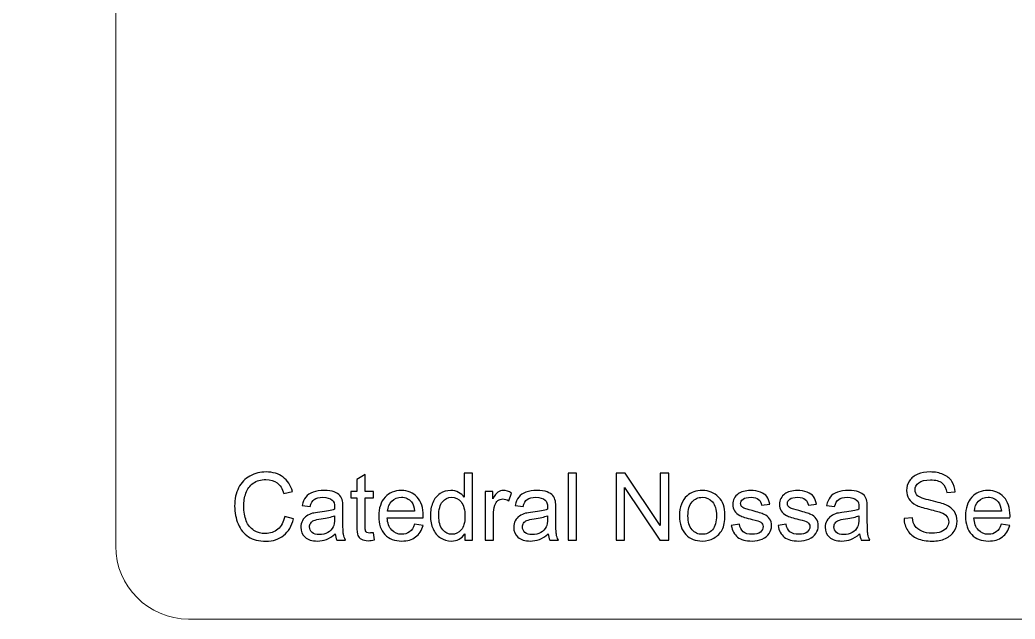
# Model space of a CAD drawing. Header units: millimetres. Extents: x -134 to 133, y -162 to 166.
# Drawn here: x -133.6 to 2.8, y -162 to -79.9 of the extents above; entities that cross this region are included whole.
import ezdxf

# ---------------------------------------------------------------- set-up
doc = ezdxf.new("R2010")
doc.units = ezdxf.units.MM
doc.header["$MEASUREMENT"] = 0
doc.layers.add('Camada 1', color=7, linetype='Continuous')

msp = doc.modelspace()

# ---------------------------------------------------------------- linework, layer by layer
at = {"layer": 'Camada 1', "color": 250, "lineweight": 9}
msp.add_open_spline([(116.988, 54.5105), (119.2175, 52.6726), (120.645, 49.8922), (120.645, 46.7945), (120.645, 46.7945), (120.645, 46.7945), (120.645, -152.0132), (120.645, -152.0132), (120.645, -152.0132), (120.645, -157.5132), (116.145, -162.0131), (110.645, -162.0131), (110.645, -162.0131), (110.645, -162.0131), (-110.4974, -162.0131), (-110.4974, -162.0131), (-110.4974, -162.0131), (-115.9974, -162.0131), (-120.4974, -157.5132), (-120.4974, -152.0132), (-120.4974, -152.0132), (-120.4974, -152.0132), (-120.4974, 46.7945), (-120.4974, 46.7945), (-120.4974, 46.7945), (-120.4974, 49.9418), (-119.0236, 52.7611), (-116.7324, 54.5976), (-116.7324, 54.5976), (-120.5942, 56.1412), (-123.912, 59.2826), (-125.8071, 64.4833), (-125.8071, 64.4833), (-133.6297, 85.9503), (-101.1914, 104.8485), (-80.6506, 93.2844), (-80.6506, 93.2844), (-73.9066, 89.4878), (-66.5243, 85.5481), (-62.4893, 94.2118), (-62.4893, 94.2118), (-60.6313, 91.2474), (-61.857, 89.659), (-58.4134, 85.569), (-58.4134, 85.569), (-47.4149, 72.5063), (-20.4788, 69.3511), (-12.5662, 80.955), (-12.5662, 80.955), (-5.6247, 91.1347), (-16.6613, 95.3443), (-19.0149, 94.2907), (-19.0149, 94.2907), (-19.0149, 94.2907), (-16.5687, 92.5904), (-16.5687, 92.5904), (-16.5687, 92.5904), (-7.7827, 87.2004), (-18.0842, 79.3493), (-23.0107, 78.693), (-23.0107, 78.693), (-39.6016, 76.4826), (-34.4709, 96.7939), (-34.7348, 97.4833), (-34.7348, 97.4833), (-35.9126, 98.736), (-36.5028, 98.9022), (-37.611, 99.8477), (-37.611, 99.8477), (-40.9194, 102.6701), (-42.7736, 104.5097), (-45.4176, 108.2238), (-45.4176, 108.2238), (-52.7442, 118.5157), (-45.8761, 128.565), (-37.55, 135.5109), (-37.55, 135.5109), (-35.6292, 137.1133), (-33.8432, 138.4733), (-31.0039, 139.8084), (-31.0039, 139.8084), (-28.1214, 141.1637), (-25.8478, 141.3659), (-23.1138, 142.278), (-23.1138, 142.278), (-27.4937, 144.0965), (-31.6026, 144.4994), (-29.8686, 151.4853), (-29.8686, 151.4853), (-28.7708, 155.9083), (-25.983, 158.6884), (-22.5085, 160.2961), (-22.5085, 160.2961), (-9.4008, 166.361), (-3.4093, 154.5586), (0.0274, 152.6398), (0.0274, 152.6398), (3.2186, 154.7741), (4.6135, 157.8551), (9.1365, 160.4954), (9.1365, 160.4954), (13.5748, 163.0861), (27.2982, 162.7136), (29.8975, 151.3807), (29.8975, 151.3807), (31.644, 143.7657), (25.7935, 143.7534), (23.4992, 142.0849), (23.4992, 142.0849), (35.909, 139.2442), (41.95, 132.7305), (47.1285, 123.4655), (47.1285, 123.4655), (53.3794, 112.2818), (39.7449, 101.1093), (34.757, 97.9546), (34.757, 97.9546), (34.9957, 92.9202), (36.3492, 86.951), (33.5971, 83.0275), (33.5971, 83.0275), (31.5891, 80.165), (28.1023, 77.8843), (22.8299, 78.6838), (22.8299, 78.6838), (18.6873, 79.312), (15.3408, 82.1904), (13.9028, 85.4142), (13.9028, 85.4142), (11.1748, 91.53), (16.5688, 91.5386), (19.0236, 94.2907), (19.0236, 94.2907), (15.916, 95.6365), (5.6025, 89.9129), (12.5044, 80.8362), (12.5044, 80.8362), (15.8348, 76.4564), (22.7999, 73.4626), (31.3317, 73.8002), (31.3317, 73.8002), (44.5801, 74.3243), (59.9266, 80.6888), (62.132, 94.4277), (62.132, 94.4277), (68.8155, 86.1682), (70.545, 88.2647), (80.6676, 93.3031), (80.6676, 93.3031), (103.9884, 104.9105), (133.3216, 84.8789), (125.7978, 64.4725), (125.7978, 64.4725), (124.044, 59.7159), (121.4389, 56.1281), (116.988, 54.5105)], degree=3, knots=[0, 0, 0, 0, 0.025, 0.025, 0.025, 0.025, 0.05, 0.05, 0.05, 0.05, 0.075, 0.075, 0.075, 0.075, 0.1, 0.1, 0.1, 0.1, 0.125, 0.125, 0.125, 0.125, 0.15, 0.15, 0.15, 0.15, 0.175, 0.175, 0.175, 0.175, 0.2, 0.2, 0.2, 0.2, 0.225, 0.225, 0.225, 0.225, 0.25, 0.25, 0.25, 0.25, 0.275, 0.275, 0.275, 0.275, 0.3, 0.3, 0.3, 0.3, 0.325, 0.325, 0.325, 0.325, 0.35, 0.35, 0.35, 0.35, 0.375, 0.375, 0.375, 0.375, 0.4, 0.4, 0.4, 0.4, 0.425, 0.425, 0.425, 0.425, 0.45, 0.45, 0.45, 0.45, 0.475, 0.475, 0.475, 0.475, 0.5, 0.5, 0.5, 0.5, 0.525, 0.525, 0.525, 0.525, 0.55, 0.55, 0.55, 0.55, 0.575, 0.575, 0.575, 0.575, 0.6, 0.6, 0.6, 0.6, 0.625, 0.625, 0.625, 0.625, 0.65, 0.65, 0.65, 0.65, 0.675, 0.675, 0.675, 0.675, 0.7, 0.7, 0.7, 0.7, 0.725, 0.725, 0.725, 0.725, 0.75, 0.75, 0.75, 0.75, 0.775, 0.775, 0.775, 0.775, 0.8, 0.8, 0.8, 0.8, 0.825, 0.825, 0.825, 0.825, 0.85, 0.85, 0.85, 0.85, 0.875, 0.875, 0.875, 0.875, 0.9, 0.9, 0.9, 0.9, 0.925, 0.925, 0.925, 0.925, 0.95, 0.95, 0.95, 0.95, 1, 1, 1, 1], dxfattribs=at)
at = {"layer": 'Camada 1', "color": 250}
for points, knots in [([(-97.3184, -147.965), (-97.3184, -147.965), (-96.1018, -148.2724), (-96.1018, -148.2724), (-96.1018, -148.2724), (-96.3558, -149.2691), (-96.8125, -150.0268), (-97.472, -150.5497), (-97.472, -150.5497), (-98.1315, -151.0726), (-98.9383, -151.3351), (-99.8923, -151.3351), (-99.8923, -151.3351), (-100.8783, -151.3351), (-101.6808, -151.1344), (-102.2998, -150.7311), (-102.2998, -150.7311), (-102.9187, -150.3298), (-103.3883, -149.7472), (-103.7105, -148.9852), (-103.7105, -148.9852), (-104.0328, -148.2211), (-104.195, -147.4037), (-104.195, -146.5287), (-104.195, -146.5287), (-104.195, -145.5746), (-104.0136, -144.7423), (-103.6486, -144.0316), (-103.6486, -144.0316), (-103.2837, -143.3208), (-102.765, -142.7809), (-102.0927, -142.4116), (-102.0927, -142.4116), (-101.4204, -142.0424), (-100.6799, -141.8589), (-99.8731, -141.8589), (-99.8731, -141.8589), (-98.9553, -141.8589), (-98.1849, -142.0915), (-97.5617, -142.5589), (-97.5617, -142.5589), (-96.9363, -143.0263), (-96.5009, -143.6815), (-96.2555, -144.5267), (-96.2555, -144.5267), (-96.2555, -144.5267), (-97.4464, -144.8084), (-97.4464, -144.8084), (-97.4464, -144.8084), (-97.6577, -144.1425), (-97.9672, -143.6559), (-98.3706, -143.3528), (-98.3706, -143.3528), (-98.7739, -143.0476), (-99.2819, -142.8961), (-99.8944, -142.8961), (-99.8944, -142.8961), (-100.5966, -142.8961), (-101.1857, -143.0647), (-101.6574, -143.4019), (-101.6574, -143.4019), (-102.129, -143.7392), (-102.462, -144.1938), (-102.6519, -144.7615), (-102.6519, -144.7615), (-102.844, -145.3313), (-102.9401, -145.9183), (-102.9401, -146.5223), (-102.9401, -146.5223), (-102.9401, -147.3013), (-102.8269, -147.9821), (-102.6007, -148.5626), (-102.6007, -148.5626), (-102.3745, -149.1453), (-102.0223, -149.5786), (-101.5442, -149.8667), (-101.5442, -149.8667), (-101.0662, -150.1548), (-100.5497, -150.2978), (-99.9926, -150.2978), (-99.9926, -150.2978), (-99.3139, -150.2978), (-98.7419, -150.1015), (-98.2724, -149.7109), (-98.2724, -149.7109), (-97.8028, -149.3182), (-97.4848, -148.7376), (-97.3184, -147.965)], [0, 0, 0, 0, 0.04347826, 0.04347826, 0.04347826, 0.04347826, 0.08695652, 0.08695652, 0.08695652, 0.08695652, 0.13043478, 0.13043478, 0.13043478, 0.13043478, 0.17391304, 0.17391304, 0.17391304, 0.17391304, 0.2173913, 0.2173913, 0.2173913, 0.2173913, 0.26086957, 0.26086957, 0.26086957, 0.26086957, 0.30434783, 0.30434783, 0.30434783, 0.30434783, 0.34782609, 0.34782609, 0.34782609, 0.34782609, 0.39130435, 0.39130435, 0.39130435, 0.39130435, 0.43478261, 0.43478261, 0.43478261, 0.43478261, 0.47826087, 0.47826087, 0.47826087, 0.47826087, 0.52173913, 0.52173913, 0.52173913, 0.52173913, 0.56521739, 0.56521739, 0.56521739, 0.56521739, 0.60869565, 0.60869565, 0.60869565, 0.60869565, 0.65217391, 0.65217391, 0.65217391, 0.65217391, 0.69565217, 0.69565217, 0.69565217, 0.69565217, 0.73913043, 0.73913043, 0.73913043, 0.73913043, 0.7826087, 0.7826087, 0.7826087, 0.7826087, 0.82608696, 0.82608696, 0.82608696, 0.82608696, 0.86956522, 0.86956522, 0.86956522, 0.86956522, 0.91304348, 0.91304348, 0.91304348, 0.91304348, 1, 1, 1, 1]), ([(-12.4292, -148.2361), (-12.4292, -148.2361), (-11.2895, -148.1336), (-11.2895, -148.1336), (-11.2895, -148.1336), (-11.2362, -148.5946), (-11.1103, -148.9724), (-10.9118, -149.2691), (-10.9118, -149.2691), (-10.7133, -149.5636), (-10.4059, -149.8027), (-9.9898, -149.9862), (-9.9898, -149.9862), (-9.5736, -150.1676), (-9.104, -150.2594), (-8.5833, -150.2594), (-8.5833, -150.2594), (-8.1201, -150.2594), (-7.7125, -150.1911), (-7.3582, -150.0524), (-7.3582, -150.0524), (-7.0039, -149.9136), (-6.7414, -149.7237), (-6.5685, -149.4825), (-6.5685, -149.4825), (-6.3956, -149.2413), (-6.3081, -148.9788), (-6.3081, -148.6971), (-6.3081, -148.6971), (-6.3081, -148.4111), (-6.3914, -148.1614), (-6.5578, -147.9458), (-6.5578, -147.9458), (-6.7243, -147.7324), (-6.9996, -147.5531), (-7.3838, -147.4059), (-7.3838, -147.4059), (-7.6292, -147.3119), (-8.1735, -147.1625), (-9.0165, -146.9598), (-9.0165, -146.9598), (-9.8596, -146.757), (-10.4486, -146.5671), (-10.7858, -146.3878), (-10.7858, -146.3878), (-11.2234, -146.1573), (-11.5478, -145.8713), (-11.7612, -145.532), (-11.7612, -145.532), (-11.9768, -145.1926), (-12.0835, -144.8106), (-12.0835, -144.3901), (-12.0835, -144.3901), (-12.0835, -143.9248), (-11.9512, -143.4916), (-11.6886, -143.0903), (-11.6886, -143.0903), (-11.4261, -142.687), (-11.0441, -142.3817), (-10.5383, -142.1726), (-10.5383, -142.1726), (-10.0346, -141.9634), (-9.4733, -141.8589), (-8.8564, -141.8589), (-8.8564, -141.8589), (-8.1777, -141.8589), (-7.578, -141.9677), (-7.0594, -142.1875), (-7.0594, -142.1875), (-6.5407, -142.4052), (-6.1416, -142.7275), (-5.862, -143.1544), (-5.862, -143.1544), (-5.5825, -143.5791), (-5.4331, -144.0614), (-5.4117, -144.5993), (-5.4117, -144.5993), (-5.4117, -144.5993), (-6.577, -144.6889), (-6.577, -144.6889), (-6.577, -144.6889), (-6.6389, -144.1105), (-6.8502, -143.673), (-7.2109, -143.3785), (-7.2109, -143.3785), (-7.5716, -143.0818), (-8.1052, -142.9345), (-8.8095, -142.9345), (-8.8095, -142.9345), (-9.5437, -142.9345), (-10.0794, -143.069), (-10.4145, -143.3379), (-10.4145, -143.3379), (-10.7496, -143.6068), (-10.9182, -143.9312), (-10.9182, -144.3111), (-10.9182, -144.3111), (-10.9182, -144.6398), (-10.7986, -144.9109), (-10.5617, -145.1243), (-10.5617, -145.1243), (-10.327, -145.3356), (-9.7187, -145.5554), (-8.7327, -145.7774), (-8.7327, -145.7774), (-7.7466, -146.0015), (-7.0701, -146.1957), (-6.703, -146.3622), (-6.703, -146.3622), (-6.1715, -146.6076), (-5.7767, -146.9171), (-5.5227, -147.2949), (-5.5227, -147.2949), (-5.2687, -147.6705), (-5.1428, -148.1038), (-5.1428, -148.5946), (-5.1428, -148.5946), (-5.1428, -149.0834), (-5.2815, -149.5401), (-5.5611, -149.9713), (-5.5611, -149.9713), (-5.8407, -150.4024), (-6.2398, -150.7375), (-6.7627, -150.9765), (-6.7627, -150.9765), (-7.2856, -151.2155), (-7.8725, -151.3351), (-8.5278, -151.3351), (-8.5278, -151.3351), (-9.3559, -151.3351), (-10.0495, -151.2134), (-10.6087, -150.9722), (-10.6087, -150.9722), (-11.17, -150.7311), (-11.6075, -150.3682), (-11.9255, -149.8816), (-11.9255, -149.8816), (-12.2457, -149.3971), (-12.4122, -148.8486), (-12.4292, -148.2361)], [0, 0, 0, 0, 0.02777778, 0.02777778, 0.02777778, 0.02777778, 0.05555556, 0.05555556, 0.05555556, 0.05555556, 0.08333333, 0.08333333, 0.08333333, 0.08333333, 0.11111111, 0.11111111, 0.11111111, 0.11111111, 0.13888889, 0.13888889, 0.13888889, 0.13888889, 0.16666667, 0.16666667, 0.16666667, 0.16666667, 0.19444444, 0.19444444, 0.19444444, 0.19444444, 0.22222222, 0.22222222, 0.22222222, 0.22222222, 0.25, 0.25, 0.25, 0.25, 0.27777778, 0.27777778, 0.27777778, 0.27777778, 0.30555556, 0.30555556, 0.30555556, 0.30555556, 0.33333333, 0.33333333, 0.33333333, 0.33333333, 0.36111111, 0.36111111, 0.36111111, 0.36111111, 0.38888889, 0.38888889, 0.38888889, 0.38888889, 0.41666667, 0.41666667, 0.41666667, 0.41666667, 0.44444444, 0.44444444, 0.44444444, 0.44444444, 0.47222222, 0.47222222, 0.47222222, 0.47222222, 0.5, 0.5, 0.5, 0.5, 0.52777778, 0.52777778, 0.52777778, 0.52777778, 0.55555556, 0.55555556, 0.55555556, 0.55555556, 0.58333333, 0.58333333, 0.58333333, 0.58333333, 0.61111111, 0.61111111, 0.61111111, 0.61111111, 0.63888889, 0.63888889, 0.63888889, 0.63888889, 0.66666667, 0.66666667, 0.66666667, 0.66666667, 0.69444444, 0.69444444, 0.69444444, 0.69444444, 0.72222222, 0.72222222, 0.72222222, 0.72222222, 0.75, 0.75, 0.75, 0.75, 0.77777778, 0.77777778, 0.77777778, 0.77777778, 0.80555556, 0.80555556, 0.80555556, 0.80555556, 0.83333333, 0.83333333, 0.83333333, 0.83333333, 0.86111111, 0.86111111, 0.86111111, 0.86111111, 0.88888889, 0.88888889, 0.88888889, 0.88888889, 0.91666667, 0.91666667, 0.91666667, 0.91666667, 0.94444444, 0.94444444, 0.94444444, 0.94444444, 1, 1, 1, 1]), ([(-85.1743, -150.1762), (-85.1743, -150.1762), (-85.0207, -151.1707), (-85.0207, -151.1707), (-85.0207, -151.1707), (-85.3365, -151.2369), (-85.6204, -151.271), (-85.868, -151.271), (-85.868, -151.271), (-86.2756, -151.271), (-86.5915, -151.207), (-86.8177, -151.0768), (-86.8177, -151.0768), (-87.0418, -150.9466), (-87.1998, -150.778), (-87.2915, -150.5667), (-87.2915, -150.5667), (-87.3833, -150.3554), (-87.4281, -149.9115), (-87.4281, -149.2349), (-87.4281, -149.2349), (-87.4281, -149.2349), (-87.4281, -145.406), (-87.4281, -145.406), (-87.4281, -145.406), (-87.4281, -145.406), (-88.2605, -145.406), (-88.2605, -145.406), (-88.2605, -145.406), (-88.2605, -145.406), (-88.2605, -144.5352), (-88.2605, -144.5352), (-88.2605, -144.5352), (-88.2605, -144.5352), (-87.4281, -144.5352), (-87.4281, -144.5352), (-87.4281, -144.5352), (-87.4281, -144.5352), (-87.4281, -142.8918), (-87.4281, -142.8918), (-87.4281, -142.8918), (-87.4281, -142.8918), (-86.3012, -142.2153), (-86.3012, -142.2153), (-86.3012, -142.2153), (-86.3012, -142.2153), (-86.3012, -144.5352), (-86.3012, -144.5352), (-86.3012, -144.5352), (-86.3012, -144.5352), (-85.1743, -144.5352), (-85.1743, -144.5352), (-85.1743, -144.5352), (-85.1743, -144.5352), (-85.1743, -145.406), (-85.1743, -145.406), (-85.1743, -145.406), (-85.1743, -145.406), (-86.3012, -145.406), (-86.3012, -145.406), (-86.3012, -145.406), (-86.3012, -145.406), (-86.3012, -149.299), (-86.3012, -149.299), (-86.3012, -149.299), (-86.3012, -149.6212), (-86.282, -149.8283), (-86.2415, -149.92), (-86.2415, -149.92), (-86.2031, -150.0118), (-86.139, -150.0844), (-86.0494, -150.1399), (-86.0494, -150.1399), (-85.9598, -150.1932), (-85.8317, -150.221), (-85.6652, -150.221), (-85.6652, -150.221), (-85.5414, -150.221), (-85.3771, -150.206), (-85.1743, -150.1762)], [0, 0, 0, 0, 0.04761905, 0.04761905, 0.04761905, 0.04761905, 0.0952381, 0.0952381, 0.0952381, 0.0952381, 0.14285714, 0.14285714, 0.14285714, 0.14285714, 0.19047619, 0.19047619, 0.19047619, 0.19047619, 0.23809524, 0.23809524, 0.23809524, 0.23809524, 0.28571429, 0.28571429, 0.28571429, 0.28571429, 0.33333333, 0.33333333, 0.33333333, 0.33333333, 0.38095238, 0.38095238, 0.38095238, 0.38095238, 0.42857143, 0.42857143, 0.42857143, 0.42857143, 0.47619048, 0.47619048, 0.47619048, 0.47619048, 0.52380952, 0.52380952, 0.52380952, 0.52380952, 0.57142857, 0.57142857, 0.57142857, 0.57142857, 0.61904762, 0.61904762, 0.61904762, 0.61904762, 0.66666667, 0.66666667, 0.66666667, 0.66666667, 0.71428571, 0.71428571, 0.71428571, 0.71428571, 0.76190476, 0.76190476, 0.76190476, 0.76190476, 0.80952381, 0.80952381, 0.80952381, 0.80952381, 0.85714286, 0.85714286, 0.85714286, 0.85714286, 0.9047619, 0.9047619, 0.9047619, 0.9047619, 1, 1, 1, 1]), ([(-72.6503, -151.1814), (-72.6503, -151.1814), (-72.6503, -150.3384), (-72.6503, -150.3384), (-72.6503, -150.3384), (-73.0708, -150.9936), (-73.6897, -151.3223), (-74.5071, -151.3223), (-74.5071, -151.3223), (-75.0364, -151.3223), (-75.5231, -151.1771), (-75.9649, -150.8847), (-75.9649, -150.8847), (-76.4088, -150.5945), (-76.7524, -150.1868), (-76.9978, -149.6661), (-76.9978, -149.6661), (-77.2412, -149.1432), (-77.3628, -148.5434), (-77.3628, -147.8647), (-77.3628, -147.8647), (-77.3628, -147.2031), (-77.2518, -146.6034), (-77.032, -146.0634), (-77.032, -146.0634), (-76.81, -145.5255), (-76.4792, -145.1115), (-76.0374, -144.8255), (-76.0374, -144.8255), (-75.5978, -144.5374), (-75.1026, -144.3944), (-74.5584, -144.3944), (-74.5584, -144.3944), (-74.1571, -144.3944), (-73.8007, -144.4798), (-73.4891, -144.6484), (-73.4891, -144.6484), (-73.1775, -144.817), (-72.9235, -145.0389), (-72.7271, -145.31), (-72.7271, -145.31), (-72.7271, -145.31), (-72.7271, -142.0125), (-72.7271, -142.0125), (-72.7271, -142.0125), (-72.7271, -142.0125), (-71.6002, -142.0125), (-71.6002, -142.0125), (-71.6002, -142.0125), (-71.6002, -142.0125), (-71.6002, -151.1814), (-71.6002, -151.1814), (-71.6002, -151.1814), (-71.6002, -151.1814), (-72.6503, -151.1814), (-72.6503, -151.1814)], [0, 0, 0, 0, 0.06666667, 0.06666667, 0.06666667, 0.06666667, 0.13333333, 0.13333333, 0.13333333, 0.13333333, 0.2, 0.2, 0.2, 0.2, 0.26666667, 0.26666667, 0.26666667, 0.26666667, 0.33333333, 0.33333333, 0.33333333, 0.33333333, 0.4, 0.4, 0.4, 0.4, 0.46666667, 0.46666667, 0.46666667, 0.46666667, 0.53333333, 0.53333333, 0.53333333, 0.53333333, 0.6, 0.6, 0.6, 0.6, 0.66666667, 0.66666667, 0.66666667, 0.66666667, 0.73333333, 0.73333333, 0.73333333, 0.73333333, 0.8, 0.8, 0.8, 0.8, 0.86666667, 0.86666667, 0.86666667, 0.86666667, 1, 1, 1, 1]), ([(-58.4573, -151.1814), (-58.4573, -151.1814), (-58.4573, -142.0125), (-58.4573, -142.0125), (-58.4573, -142.0125), (-58.4573, -142.0125), (-57.3304, -142.0125), (-57.3304, -142.0125), (-57.3304, -142.0125), (-57.3304, -142.0125), (-57.3304, -151.1814), (-57.3304, -151.1814), (-57.3304, -151.1814), (-57.3304, -151.1814), (-58.4573, -151.1814), (-58.4573, -151.1814)], [0, 0, 0, 0, 0.2, 0.2, 0.2, 0.2, 0.4, 0.4, 0.4, 0.4, 0.6, 0.6, 0.6, 0.6, 1, 1, 1, 1]), ([(-51.9008, -151.1814), (-51.9008, -151.1814), (-51.9008, -142.0125), (-51.9008, -142.0125), (-51.9008, -142.0125), (-51.9008, -142.0125), (-50.6543, -142.0125), (-50.6543, -142.0125), (-50.6543, -142.0125), (-50.6543, -142.0125), (-45.8437, -149.2093), (-45.8437, -149.2093), (-45.8437, -149.2093), (-45.8437, -149.2093), (-45.8437, -142.0125), (-45.8437, -142.0125), (-45.8437, -142.0125), (-45.8437, -142.0125), (-44.6784, -142.0125), (-44.6784, -142.0125), (-44.6784, -142.0125), (-44.6784, -142.0125), (-44.6784, -151.1814), (-44.6784, -151.1814), (-44.6784, -151.1814), (-44.6784, -151.1814), (-45.9248, -151.1814), (-45.9248, -151.1814), (-45.9248, -151.1814), (-45.9248, -151.1814), (-50.7354, -143.9846), (-50.7354, -143.9846), (-50.7354, -143.9846), (-50.7354, -143.9846), (-50.7354, -151.1814), (-50.7354, -151.1814), (-50.7354, -151.1814), (-50.7354, -151.1814), (-51.9008, -151.1814), (-51.9008, -151.1814)], [0, 0, 0, 0, 0.09090909, 0.09090909, 0.09090909, 0.09090909, 0.18181818, 0.18181818, 0.18181818, 0.18181818, 0.27272727, 0.27272727, 0.27272727, 0.27272727, 0.36363636, 0.36363636, 0.36363636, 0.36363636, 0.45454545, 0.45454545, 0.45454545, 0.45454545, 0.54545455, 0.54545455, 0.54545455, 0.54545455, 0.63636364, 0.63636364, 0.63636364, 0.63636364, 0.72727273, 0.72727273, 0.72727273, 0.72727273, 0.81818182, 0.81818182, 0.81818182, 0.81818182, 1, 1, 1, 1]), ([(-90.4012, -150.349), (-90.8195, -150.7055), (-91.2229, -150.9552), (-91.6092, -151.1024), (-91.6092, -151.1024), (-91.9955, -151.2497), (-92.4096, -151.3223), (-92.8535, -151.3223), (-92.8535, -151.3223), (-93.5834, -151.3223), (-94.1447, -151.1451), (-94.5374, -150.7887), (-94.5374, -150.7887), (-94.9301, -150.4344), (-95.1265, -149.9798), (-95.1265, -149.427), (-95.1265, -149.427), (-95.1265, -149.1026), (-95.0518, -148.8059), (-94.9045, -148.537), (-94.9045, -148.537), (-94.7551, -148.2681), (-94.5609, -148.0547), (-94.3219, -147.8925), (-94.3219, -147.8925), (-94.0807, -147.7303), (-93.8118, -147.6065), (-93.5108, -147.5232), (-93.5108, -147.5232), (-93.2889, -147.4656), (-92.9538, -147.4101), (-92.5077, -147.3546), (-92.5077, -147.3546), (-91.5985, -147.2479), (-90.9262, -147.1177), (-90.4972, -146.9683), (-90.4972, -146.9683), (-90.493, -146.8147), (-90.4908, -146.7165), (-90.4908, -146.6759), (-90.4908, -146.6759), (-90.4908, -146.2192), (-90.5975, -145.8969), (-90.811, -145.7091), (-90.811, -145.7091), (-91.0991, -145.4551), (-91.5281, -145.3292), (-92.0958, -145.3292), (-92.0958, -145.3292), (-92.6272, -145.3292), (-93.02, -145.4231), (-93.2718, -145.6088), (-93.2718, -145.6088), (-93.5258, -145.7945), (-93.7115, -146.1231), (-93.8331, -146.597), (-93.8331, -146.597), (-93.8331, -146.597), (-94.9344, -146.4433), (-94.9344, -146.4433), (-94.9344, -146.4433), (-94.8341, -145.9716), (-94.6698, -145.5896), (-94.4393, -145.2993), (-94.4393, -145.2993), (-94.2088, -145.0091), (-93.8758, -144.7871), (-93.4404, -144.6292), (-93.4404, -144.6292), (-93.0072, -144.4733), (-92.5013, -144.3944), (-91.9293, -144.3944), (-91.9293, -144.3944), (-91.3616, -144.3944), (-90.8985, -144.4605), (-90.5421, -144.595), (-90.5421, -144.595), (-90.1878, -144.7295), (-89.9252, -144.8959), (-89.7588, -145.0987), (-89.7588, -145.0987), (-89.5923, -145.3014), (-89.4749, -145.5576), (-89.4066, -145.867), (-89.4066, -145.867), (-89.3703, -146.0591), (-89.3511, -146.4049), (-89.3511, -146.9022), (-89.3511, -146.9022), (-89.3511, -146.9022), (-89.3511, -148.3962), (-89.3511, -148.3962), (-89.3511, -148.3962), (-89.3511, -149.4398), (-89.3276, -150.0993), (-89.2807, -150.3789), (-89.2807, -150.3789), (-89.2359, -150.6585), (-89.142, -150.9253), (-89.0054, -151.1814), (-89.0054, -151.1814), (-89.0054, -151.1814), (-90.1835, -151.1814), (-90.1835, -151.1814), (-90.1835, -151.1814), (-90.2966, -150.9445), (-90.3692, -150.667), (-90.4012, -150.349)], [0, 0, 0, 0, 0.03571429, 0.03571429, 0.03571429, 0.03571429, 0.07142857, 0.07142857, 0.07142857, 0.07142857, 0.10714286, 0.10714286, 0.10714286, 0.10714286, 0.14285714, 0.14285714, 0.14285714, 0.14285714, 0.17857143, 0.17857143, 0.17857143, 0.17857143, 0.21428571, 0.21428571, 0.21428571, 0.21428571, 0.25, 0.25, 0.25, 0.25, 0.28571429, 0.28571429, 0.28571429, 0.28571429, 0.32142857, 0.32142857, 0.32142857, 0.32142857, 0.35714286, 0.35714286, 0.35714286, 0.35714286, 0.39285714, 0.39285714, 0.39285714, 0.39285714, 0.42857143, 0.42857143, 0.42857143, 0.42857143, 0.46428571, 0.46428571, 0.46428571, 0.46428571, 0.5, 0.5, 0.5, 0.5, 0.53571429, 0.53571429, 0.53571429, 0.53571429, 0.57142857, 0.57142857, 0.57142857, 0.57142857, 0.60714286, 0.60714286, 0.60714286, 0.60714286, 0.64285714, 0.64285714, 0.64285714, 0.64285714, 0.67857143, 0.67857143, 0.67857143, 0.67857143, 0.71428571, 0.71428571, 0.71428571, 0.71428571, 0.75, 0.75, 0.75, 0.75, 0.78571429, 0.78571429, 0.78571429, 0.78571429, 0.82142857, 0.82142857, 0.82142857, 0.82142857, 0.85714286, 0.85714286, 0.85714286, 0.85714286, 0.89285714, 0.89285714, 0.89285714, 0.89285714, 0.92857143, 0.92857143, 0.92857143, 0.92857143, 1, 1, 1, 1]), ([(-79.5291, -149.03), (-79.5291, -149.03), (-78.3638, -149.1837), (-78.3638, -149.1837), (-78.3638, -149.1837), (-78.5452, -149.8603), (-78.8846, -150.3874), (-79.3797, -150.7609), (-79.3797, -150.7609), (-79.8749, -151.1344), (-80.5066, -151.3223), (-81.2771, -151.3223), (-81.2771, -151.3223), (-82.246, -151.3223), (-83.0144, -151.0235), (-83.5821, -150.4259), (-83.5821, -150.4259), (-84.1498, -149.8304), (-84.4337, -148.9916), (-84.4337, -147.9138), (-84.4337, -147.9138), (-84.4337, -146.7997), (-84.1477, -145.9332), (-83.5736, -145.3185), (-83.5736, -145.3185), (-82.9995, -144.7017), (-82.2546, -144.3944), (-81.339, -144.3944), (-81.339, -144.3944), (-80.4533, -144.3944), (-79.7297, -144.6953), (-79.1684, -145.2993), (-79.1684, -145.2993), (-78.6071, -145.9033), (-78.3254, -146.7528), (-78.3254, -147.8476), (-78.3254, -147.8476), (-78.3254, -147.9138), (-78.3275, -148.0141), (-78.3318, -148.1464), (-78.3318, -148.1464), (-78.3318, -148.1464), (-83.2812, -148.1464), (-83.2812, -148.1464), (-83.2812, -148.1464), (-83.2385, -148.8742), (-83.0336, -149.4334), (-82.6622, -149.8197), (-82.6622, -149.8197), (-82.293, -150.206), (-81.8299, -150.4003), (-81.2771, -150.4003), (-81.2771, -150.4003), (-80.8652, -150.4003), (-80.513, -150.2914), (-80.2227, -150.0737), (-80.2227, -150.0737), (-79.9304, -149.856), (-79.6998, -149.5081), (-79.5291, -149.03)], [0, 0, 0, 0, 0.0625, 0.0625, 0.0625, 0.0625, 0.125, 0.125, 0.125, 0.125, 0.1875, 0.1875, 0.1875, 0.1875, 0.25, 0.25, 0.25, 0.25, 0.3125, 0.3125, 0.3125, 0.3125, 0.375, 0.375, 0.375, 0.375, 0.4375, 0.4375, 0.4375, 0.4375, 0.5, 0.5, 0.5, 0.5, 0.5625, 0.5625, 0.5625, 0.5625, 0.625, 0.625, 0.625, 0.625, 0.6875, 0.6875, 0.6875, 0.6875, 0.75, 0.75, 0.75, 0.75, 0.8125, 0.8125, 0.8125, 0.8125, 0.875, 0.875, 0.875, 0.875, 1, 1, 1, 1]), ([(-69.8309, -151.1814), (-69.8309, -151.1814), (-69.8309, -144.5352), (-69.8309, -144.5352), (-69.8309, -144.5352), (-69.8309, -144.5352), (-68.8193, -144.5352), (-68.8193, -144.5352), (-68.8193, -144.5352), (-68.8193, -144.5352), (-68.8193, -145.5533), (-68.8193, -145.5533), (-68.8193, -145.5533), (-68.561, -145.0816), (-68.322, -144.77), (-68.1022, -144.6206), (-68.1022, -144.6206), (-67.8823, -144.4691), (-67.6412, -144.3944), (-67.3786, -144.3944), (-67.3786, -144.3944), (-66.9987, -144.3944), (-66.6124, -144.5139), (-66.2197, -144.7508), (-66.2197, -144.7508), (-66.2197, -144.7508), (-66.621, -145.7902), (-66.621, -145.7902), (-66.621, -145.7902), (-66.8942, -145.6365), (-67.1673, -145.5597), (-67.4405, -145.5597), (-67.4405, -145.5597), (-67.686, -145.5597), (-67.9058, -145.6344), (-68.1, -145.7817), (-68.1, -145.7817), (-68.2942, -145.9289), (-68.433, -146.1338), (-68.5162, -146.3963), (-68.5162, -146.3963), (-68.6421, -146.7954), (-68.704, -147.233), (-68.704, -147.7089), (-68.704, -147.7089), (-68.704, -147.7089), (-68.704, -151.1814), (-68.704, -151.1814), (-68.704, -151.1814), (-68.704, -151.1814), (-69.8309, -151.1814), (-69.8309, -151.1814)], [0, 0, 0, 0, 0.07142857, 0.07142857, 0.07142857, 0.07142857, 0.14285714, 0.14285714, 0.14285714, 0.14285714, 0.21428571, 0.21428571, 0.21428571, 0.21428571, 0.28571429, 0.28571429, 0.28571429, 0.28571429, 0.35714286, 0.35714286, 0.35714286, 0.35714286, 0.42857143, 0.42857143, 0.42857143, 0.42857143, 0.5, 0.5, 0.5, 0.5, 0.57142857, 0.57142857, 0.57142857, 0.57142857, 0.64285714, 0.64285714, 0.64285714, 0.64285714, 0.71428571, 0.71428571, 0.71428571, 0.71428571, 0.78571429, 0.78571429, 0.78571429, 0.78571429, 0.85714286, 0.85714286, 0.85714286, 0.85714286, 1, 1, 1, 1]), ([(-61.2127, -150.349), (-61.631, -150.7055), (-62.0344, -150.9552), (-62.4207, -151.1024), (-62.4207, -151.1024), (-62.807, -151.2497), (-63.2211, -151.3223), (-63.665, -151.3223), (-63.665, -151.3223), (-64.3949, -151.3223), (-64.9562, -151.1451), (-65.3489, -150.7887), (-65.3489, -150.7887), (-65.7416, -150.4344), (-65.938, -149.9798), (-65.938, -149.427), (-65.938, -149.427), (-65.938, -149.1026), (-65.8633, -148.8059), (-65.716, -148.537), (-65.716, -148.537), (-65.5666, -148.2681), (-65.3724, -148.0547), (-65.1334, -147.8925), (-65.1334, -147.8925), (-64.8922, -147.7303), (-64.6233, -147.6065), (-64.3223, -147.5232), (-64.3223, -147.5232), (-64.1004, -147.4656), (-63.7653, -147.4101), (-63.3192, -147.3546), (-63.3192, -147.3546), (-62.41, -147.2479), (-61.7377, -147.1177), (-61.3087, -146.9683), (-61.3087, -146.9683), (-61.3045, -146.8147), (-61.3023, -146.7165), (-61.3023, -146.6759), (-61.3023, -146.6759), (-61.3023, -146.2192), (-61.409, -145.8969), (-61.6225, -145.7091), (-61.6225, -145.7091), (-61.9106, -145.4551), (-62.3396, -145.3292), (-62.9073, -145.3292), (-62.9073, -145.3292), (-63.4387, -145.3292), (-63.8315, -145.4231), (-64.0833, -145.6088), (-64.0833, -145.6088), (-64.3373, -145.7945), (-64.523, -146.1231), (-64.6446, -146.597), (-64.6446, -146.597), (-64.6446, -146.597), (-65.7459, -146.4433), (-65.7459, -146.4433), (-65.7459, -146.4433), (-65.6456, -145.9716), (-65.4813, -145.5896), (-65.2508, -145.2993), (-65.2508, -145.2993), (-65.0203, -145.0091), (-64.6873, -144.7871), (-64.2519, -144.6292), (-64.2519, -144.6292), (-63.8187, -144.4733), (-63.3128, -144.3944), (-62.7408, -144.3944), (-62.7408, -144.3944), (-62.1731, -144.3944), (-61.71, -144.4605), (-61.3536, -144.595), (-61.3536, -144.595), (-60.9993, -144.7295), (-60.7367, -144.8959), (-60.5703, -145.0987), (-60.5703, -145.0987), (-60.4038, -145.3014), (-60.2864, -145.5576), (-60.2181, -145.867), (-60.2181, -145.867), (-60.1818, -146.0591), (-60.1626, -146.4049), (-60.1626, -146.9022), (-60.1626, -146.9022), (-60.1626, -146.9022), (-60.1626, -148.3962), (-60.1626, -148.3962), (-60.1626, -148.3962), (-60.1626, -149.4398), (-60.1391, -150.0993), (-60.0922, -150.3789), (-60.0922, -150.3789), (-60.0474, -150.6585), (-59.9535, -150.9253), (-59.8169, -151.1814), (-59.8169, -151.1814), (-59.8169, -151.1814), (-60.995, -151.1814), (-60.995, -151.1814), (-60.995, -151.1814), (-61.1081, -150.9445), (-61.1807, -150.667), (-61.2127, -150.349)], [0, 0, 0, 0, 0.03571429, 0.03571429, 0.03571429, 0.03571429, 0.07142857, 0.07142857, 0.07142857, 0.07142857, 0.10714286, 0.10714286, 0.10714286, 0.10714286, 0.14285714, 0.14285714, 0.14285714, 0.14285714, 0.17857143, 0.17857143, 0.17857143, 0.17857143, 0.21428571, 0.21428571, 0.21428571, 0.21428571, 0.25, 0.25, 0.25, 0.25, 0.28571429, 0.28571429, 0.28571429, 0.28571429, 0.32142857, 0.32142857, 0.32142857, 0.32142857, 0.35714286, 0.35714286, 0.35714286, 0.35714286, 0.39285714, 0.39285714, 0.39285714, 0.39285714, 0.42857143, 0.42857143, 0.42857143, 0.42857143, 0.46428571, 0.46428571, 0.46428571, 0.46428571, 0.5, 0.5, 0.5, 0.5, 0.53571429, 0.53571429, 0.53571429, 0.53571429, 0.57142857, 0.57142857, 0.57142857, 0.57142857, 0.60714286, 0.60714286, 0.60714286, 0.60714286, 0.64285714, 0.64285714, 0.64285714, 0.64285714, 0.67857143, 0.67857143, 0.67857143, 0.67857143, 0.71428571, 0.71428571, 0.71428571, 0.71428571, 0.75, 0.75, 0.75, 0.75, 0.78571429, 0.78571429, 0.78571429, 0.78571429, 0.82142857, 0.82142857, 0.82142857, 0.82142857, 0.85714286, 0.85714286, 0.85714286, 0.85714286, 0.89285714, 0.89285714, 0.89285714, 0.89285714, 0.92857143, 0.92857143, 0.92857143, 0.92857143, 1, 1, 1, 1]), ([(-43.2036, -147.8583), (-43.2036, -146.6311), (-42.8621, -145.7219), (-42.177, -145.1307), (-42.177, -145.1307), (-41.6072, -144.6398), (-40.9093, -144.3944), (-40.0876, -144.3944), (-40.0876, -144.3944), (-39.1762, -144.3944), (-38.4292, -144.6932), (-37.8487, -145.2908), (-37.8487, -145.2908), (-37.2703, -145.8862), (-36.98, -146.7122), (-36.98, -147.7644), (-36.98, -147.7644), (-36.98, -148.6181), (-37.1081, -149.2883), (-37.3642, -149.777), (-37.3642, -149.777), (-37.6203, -150.2658), (-37.9938, -150.6457), (-38.4847, -150.9167), (-38.4847, -150.9167), (-38.9735, -151.1878), (-39.5092, -151.3223), (-40.0876, -151.3223), (-40.0876, -151.3223), (-41.0181, -151.3223), (-41.7694, -151.0256), (-42.3435, -150.4301), (-42.3435, -150.4301), (-42.9176, -149.8347), (-43.2036, -148.9767), (-43.2036, -147.8583)], [0, 0, 0, 0, 0.1, 0.1, 0.1, 0.1, 0.2, 0.2, 0.2, 0.2, 0.3, 0.3, 0.3, 0.3, 0.4, 0.4, 0.4, 0.4, 0.5, 0.5, 0.5, 0.5, 0.6, 0.6, 0.6, 0.6, 0.7, 0.7, 0.7, 0.7, 0.8, 0.8, 0.8, 0.8, 1, 1, 1, 1]), ([(-36.1071, -149.1965), (-36.1071, -149.1965), (-34.993, -149.0172), (-34.993, -149.0172), (-34.993, -149.0172), (-34.9311, -149.4633), (-34.7561, -149.8048), (-34.4701, -150.0438), (-34.4701, -150.0438), (-34.1841, -150.2807), (-33.7829, -150.4003), (-33.2707, -150.4003), (-33.2707, -150.4003), (-32.752, -150.4003), (-32.3679, -150.2957), (-32.116, -150.0844), (-32.116, -150.0844), (-31.8663, -149.8752), (-31.7404, -149.6276), (-31.7404, -149.3438), (-31.7404, -149.3438), (-31.7404, -149.0898), (-31.8535, -148.8892), (-32.0776, -148.744), (-32.0776, -148.744), (-32.2355, -148.6437), (-32.6197, -148.5178), (-33.2301, -148.362), (-33.2301, -148.362), (-34.0539, -148.155), (-34.6238, -147.9757), (-34.9439, -147.8242), (-34.9439, -147.8242), (-35.2619, -147.6705), (-35.5031, -147.4613), (-35.6675, -147.1924), (-35.6675, -147.1924), (-35.8318, -146.9256), (-35.915, -146.629), (-35.915, -146.3046), (-35.915, -146.3046), (-35.915, -146.0079), (-35.8467, -145.7347), (-35.7123, -145.4829), (-35.7123, -145.4829), (-35.5757, -145.231), (-35.3921, -145.0219), (-35.1595, -144.8554), (-35.1595, -144.8554), (-34.9845, -144.7273), (-34.7455, -144.6185), (-34.4445, -144.5288), (-34.4445, -144.5288), (-34.1414, -144.4392), (-33.8192, -144.3944), (-33.4734, -144.3944), (-33.4734, -144.3944), (-32.9527, -144.3944), (-32.4959, -144.4691), (-32.1032, -144.6206), (-32.1032, -144.6206), (-31.7084, -144.77), (-31.4181, -144.9749), (-31.2303, -145.231), (-31.2303, -145.231), (-31.0446, -145.4893), (-30.9144, -145.8329), (-30.844, -146.264), (-30.844, -146.264), (-30.844, -146.264), (-31.9453, -146.4177), (-31.9453, -146.4177), (-31.9453, -146.4177), (-31.9944, -146.0719), (-32.1395, -145.8009), (-32.3785, -145.6067), (-32.3785, -145.6067), (-32.6176, -145.4124), (-32.9548, -145.3164), (-33.3923, -145.3164), (-33.3923, -145.3164), (-33.9067, -145.3164), (-34.2759, -145.4018), (-34.4957, -145.5725), (-34.4957, -145.5725), (-34.7156, -145.7432), (-34.8266, -145.9439), (-34.8266, -146.1722), (-34.8266, -146.1722), (-34.8266, -146.3174), (-34.7817, -146.4497), (-34.69, -146.5671), (-34.69, -146.5671), (-34.5982, -146.6866), (-34.4552, -146.7869), (-34.2588, -146.8659), (-34.2588, -146.8659), (-34.1457, -146.9086), (-33.817, -147.0046), (-33.2664, -147.154), (-33.2664, -147.154), (-32.4724, -147.3653), (-31.9175, -147.5403), (-31.6017, -147.6748), (-31.6017, -147.6748), (-31.2858, -147.8092), (-31.0382, -148.0077), (-30.8589, -148.2638), (-30.8589, -148.2638), (-30.6775, -148.5221), (-30.5879, -148.8422), (-30.5879, -149.2264), (-30.5879, -149.2264), (-30.5879, -149.5999), (-30.6967, -149.9521), (-30.9165, -150.2829), (-30.9165, -150.2829), (-31.1364, -150.6137), (-31.4523, -150.8698), (-31.8642, -151.0512), (-31.8642, -151.0512), (-32.2782, -151.2326), (-32.7456, -151.3223), (-33.2664, -151.3223), (-33.2664, -151.3223), (-34.1286, -151.3223), (-34.7881, -151.143), (-35.2406, -150.7866), (-35.2406, -150.7866), (-35.6931, -150.428), (-35.9812, -149.8987), (-36.1071, -149.1965)], [0, 0, 0, 0, 0.02941176, 0.02941176, 0.02941176, 0.02941176, 0.05882353, 0.05882353, 0.05882353, 0.05882353, 0.08823529, 0.08823529, 0.08823529, 0.08823529, 0.11764706, 0.11764706, 0.11764706, 0.11764706, 0.14705882, 0.14705882, 0.14705882, 0.14705882, 0.17647059, 0.17647059, 0.17647059, 0.17647059, 0.20588235, 0.20588235, 0.20588235, 0.20588235, 0.23529412, 0.23529412, 0.23529412, 0.23529412, 0.26470588, 0.26470588, 0.26470588, 0.26470588, 0.29411765, 0.29411765, 0.29411765, 0.29411765, 0.32352941, 0.32352941, 0.32352941, 0.32352941, 0.35294118, 0.35294118, 0.35294118, 0.35294118, 0.38235294, 0.38235294, 0.38235294, 0.38235294, 0.41176471, 0.41176471, 0.41176471, 0.41176471, 0.44117647, 0.44117647, 0.44117647, 0.44117647, 0.47058824, 0.47058824, 0.47058824, 0.47058824, 0.5, 0.5, 0.5, 0.5, 0.52941176, 0.52941176, 0.52941176, 0.52941176, 0.55882353, 0.55882353, 0.55882353, 0.55882353, 0.58823529, 0.58823529, 0.58823529, 0.58823529, 0.61764706, 0.61764706, 0.61764706, 0.61764706, 0.64705882, 0.64705882, 0.64705882, 0.64705882, 0.67647059, 0.67647059, 0.67647059, 0.67647059, 0.70588235, 0.70588235, 0.70588235, 0.70588235, 0.73529412, 0.73529412, 0.73529412, 0.73529412, 0.76470588, 0.76470588, 0.76470588, 0.76470588, 0.79411765, 0.79411765, 0.79411765, 0.79411765, 0.82352941, 0.82352941, 0.82352941, 0.82352941, 0.85294118, 0.85294118, 0.85294118, 0.85294118, 0.88235294, 0.88235294, 0.88235294, 0.88235294, 0.91176471, 0.91176471, 0.91176471, 0.91176471, 0.94117647, 0.94117647, 0.94117647, 0.94117647, 1, 1, 1, 1]), ([(-29.7042, -149.1965), (-29.7042, -149.1965), (-28.5901, -149.0172), (-28.5901, -149.0172), (-28.5901, -149.0172), (-28.5282, -149.4633), (-28.3532, -149.8048), (-28.0672, -150.0438), (-28.0672, -150.0438), (-27.7812, -150.2807), (-27.38, -150.4003), (-26.8678, -150.4003), (-26.8678, -150.4003), (-26.3491, -150.4003), (-25.965, -150.2957), (-25.7131, -150.0844), (-25.7131, -150.0844), (-25.4634, -149.8752), (-25.3375, -149.6276), (-25.3375, -149.3438), (-25.3375, -149.3438), (-25.3375, -149.0898), (-25.4506, -148.8892), (-25.6747, -148.744), (-25.6747, -148.744), (-25.8326, -148.6437), (-26.2168, -148.5178), (-26.8272, -148.362), (-26.8272, -148.362), (-27.651, -148.155), (-28.2209, -147.9757), (-28.541, -147.8242), (-28.541, -147.8242), (-28.859, -147.6705), (-29.1002, -147.4613), (-29.2646, -147.1924), (-29.2646, -147.1924), (-29.4289, -146.9256), (-29.5121, -146.629), (-29.5121, -146.3046), (-29.5121, -146.3046), (-29.5121, -146.0079), (-29.4438, -145.7347), (-29.3094, -145.4829), (-29.3094, -145.4829), (-29.1728, -145.231), (-28.9892, -145.0219), (-28.7566, -144.8554), (-28.7566, -144.8554), (-28.5816, -144.7273), (-28.3426, -144.6185), (-28.0416, -144.5288), (-28.0416, -144.5288), (-27.7385, -144.4392), (-27.4163, -144.3944), (-27.0705, -144.3944), (-27.0705, -144.3944), (-26.5498, -144.3944), (-26.093, -144.4691), (-25.7003, -144.6206), (-25.7003, -144.6206), (-25.3055, -144.77), (-25.0152, -144.9749), (-24.8274, -145.231), (-24.8274, -145.231), (-24.6417, -145.4893), (-24.5115, -145.8329), (-24.4411, -146.264), (-24.4411, -146.264), (-24.4411, -146.264), (-25.5424, -146.4177), (-25.5424, -146.4177), (-25.5424, -146.4177), (-25.5915, -146.0719), (-25.7366, -145.8009), (-25.9756, -145.6067), (-25.9756, -145.6067), (-26.2147, -145.4124), (-26.5519, -145.3164), (-26.9894, -145.3164), (-26.9894, -145.3164), (-27.5038, -145.3164), (-27.873, -145.4018), (-28.0928, -145.5725), (-28.0928, -145.5725), (-28.3127, -145.7432), (-28.4237, -145.9439), (-28.4237, -146.1722), (-28.4237, -146.1722), (-28.4237, -146.3174), (-28.3788, -146.4497), (-28.2871, -146.5671), (-28.2871, -146.5671), (-28.1953, -146.6866), (-28.0523, -146.7869), (-27.8559, -146.8659), (-27.8559, -146.8659), (-27.7428, -146.9086), (-27.4141, -147.0046), (-26.8635, -147.154), (-26.8635, -147.154), (-26.0695, -147.3653), (-25.5146, -147.5403), (-25.1988, -147.6748), (-25.1988, -147.6748), (-24.8829, -147.8092), (-24.6353, -148.0077), (-24.456, -148.2638), (-24.456, -148.2638), (-24.2746, -148.5221), (-24.185, -148.8422), (-24.185, -149.2264), (-24.185, -149.2264), (-24.185, -149.5999), (-24.2938, -149.9521), (-24.5136, -150.2829), (-24.5136, -150.2829), (-24.7335, -150.6137), (-25.0494, -150.8698), (-25.4613, -151.0512), (-25.4613, -151.0512), (-25.8753, -151.2326), (-26.3427, -151.3223), (-26.8635, -151.3223), (-26.8635, -151.3223), (-27.7257, -151.3223), (-28.3852, -151.143), (-28.8377, -150.7866), (-28.8377, -150.7866), (-29.2902, -150.428), (-29.5783, -149.8987), (-29.7042, -149.1965)], [0, 0, 0, 0, 0.02941176, 0.02941176, 0.02941176, 0.02941176, 0.05882353, 0.05882353, 0.05882353, 0.05882353, 0.08823529, 0.08823529, 0.08823529, 0.08823529, 0.11764706, 0.11764706, 0.11764706, 0.11764706, 0.14705882, 0.14705882, 0.14705882, 0.14705882, 0.17647059, 0.17647059, 0.17647059, 0.17647059, 0.20588235, 0.20588235, 0.20588235, 0.20588235, 0.23529412, 0.23529412, 0.23529412, 0.23529412, 0.26470588, 0.26470588, 0.26470588, 0.26470588, 0.29411765, 0.29411765, 0.29411765, 0.29411765, 0.32352941, 0.32352941, 0.32352941, 0.32352941, 0.35294118, 0.35294118, 0.35294118, 0.35294118, 0.38235294, 0.38235294, 0.38235294, 0.38235294, 0.41176471, 0.41176471, 0.41176471, 0.41176471, 0.44117647, 0.44117647, 0.44117647, 0.44117647, 0.47058824, 0.47058824, 0.47058824, 0.47058824, 0.5, 0.5, 0.5, 0.5, 0.52941176, 0.52941176, 0.52941176, 0.52941176, 0.55882353, 0.55882353, 0.55882353, 0.55882353, 0.58823529, 0.58823529, 0.58823529, 0.58823529, 0.61764706, 0.61764706, 0.61764706, 0.61764706, 0.64705882, 0.64705882, 0.64705882, 0.64705882, 0.67647059, 0.67647059, 0.67647059, 0.67647059, 0.70588235, 0.70588235, 0.70588235, 0.70588235, 0.73529412, 0.73529412, 0.73529412, 0.73529412, 0.76470588, 0.76470588, 0.76470588, 0.76470588, 0.79411765, 0.79411765, 0.79411765, 0.79411765, 0.82352941, 0.82352941, 0.82352941, 0.82352941, 0.85294118, 0.85294118, 0.85294118, 0.85294118, 0.88235294, 0.88235294, 0.88235294, 0.88235294, 0.91176471, 0.91176471, 0.91176471, 0.91176471, 0.94117647, 0.94117647, 0.94117647, 0.94117647, 1, 1, 1, 1]), ([(-18.512, -150.349), (-18.9303, -150.7055), (-19.3337, -150.9552), (-19.72, -151.1024), (-19.72, -151.1024), (-20.1063, -151.2497), (-20.5204, -151.3223), (-20.9643, -151.3223), (-20.9643, -151.3223), (-21.6942, -151.3223), (-22.2555, -151.1451), (-22.6482, -150.7887), (-22.6482, -150.7887), (-23.0409, -150.4344), (-23.2373, -149.9798), (-23.2373, -149.427), (-23.2373, -149.427), (-23.2373, -149.1026), (-23.1626, -148.8059), (-23.0153, -148.537), (-23.0153, -148.537), (-22.8659, -148.2681), (-22.6717, -148.0547), (-22.4327, -147.8925), (-22.4327, -147.8925), (-22.1915, -147.7303), (-21.9226, -147.6065), (-21.6216, -147.5232), (-21.6216, -147.5232), (-21.3997, -147.4656), (-21.0646, -147.4101), (-20.6185, -147.3546), (-20.6185, -147.3546), (-19.7093, -147.2479), (-19.037, -147.1177), (-18.608, -146.9683), (-18.608, -146.9683), (-18.6038, -146.8147), (-18.6016, -146.7165), (-18.6016, -146.6759), (-18.6016, -146.6759), (-18.6016, -146.2192), (-18.7083, -145.8969), (-18.9218, -145.7091), (-18.9218, -145.7091), (-19.2099, -145.4551), (-19.6389, -145.3292), (-20.2066, -145.3292), (-20.2066, -145.3292), (-20.738, -145.3292), (-21.1308, -145.4231), (-21.3826, -145.6088), (-21.3826, -145.6088), (-21.6366, -145.7945), (-21.8223, -146.1231), (-21.9439, -146.597), (-21.9439, -146.597), (-21.9439, -146.597), (-23.0452, -146.4433), (-23.0452, -146.4433), (-23.0452, -146.4433), (-22.9449, -145.9716), (-22.7806, -145.5896), (-22.5501, -145.2993), (-22.5501, -145.2993), (-22.3196, -145.0091), (-21.9866, -144.7871), (-21.5512, -144.6292), (-21.5512, -144.6292), (-21.118, -144.4733), (-20.6121, -144.3944), (-20.0401, -144.3944), (-20.0401, -144.3944), (-19.4724, -144.3944), (-19.0093, -144.4605), (-18.6529, -144.595), (-18.6529, -144.595), (-18.2986, -144.7295), (-18.036, -144.8959), (-17.8696, -145.0987), (-17.8696, -145.0987), (-17.7031, -145.3014), (-17.5857, -145.5576), (-17.5174, -145.867), (-17.5174, -145.867), (-17.4811, -146.0591), (-17.4619, -146.4049), (-17.4619, -146.9022), (-17.4619, -146.9022), (-17.4619, -146.9022), (-17.4619, -148.3962), (-17.4619, -148.3962), (-17.4619, -148.3962), (-17.4619, -149.4398), (-17.4384, -150.0993), (-17.3915, -150.3789), (-17.3915, -150.3789), (-17.3467, -150.6585), (-17.2528, -150.9253), (-17.1162, -151.1814), (-17.1162, -151.1814), (-17.1162, -151.1814), (-18.2943, -151.1814), (-18.2943, -151.1814), (-18.2943, -151.1814), (-18.4074, -150.9445), (-18.48, -150.667), (-18.512, -150.349)], [0, 0, 0, 0, 0.03571429, 0.03571429, 0.03571429, 0.03571429, 0.07142857, 0.07142857, 0.07142857, 0.07142857, 0.10714286, 0.10714286, 0.10714286, 0.10714286, 0.14285714, 0.14285714, 0.14285714, 0.14285714, 0.17857143, 0.17857143, 0.17857143, 0.17857143, 0.21428571, 0.21428571, 0.21428571, 0.21428571, 0.25, 0.25, 0.25, 0.25, 0.28571429, 0.28571429, 0.28571429, 0.28571429, 0.32142857, 0.32142857, 0.32142857, 0.32142857, 0.35714286, 0.35714286, 0.35714286, 0.35714286, 0.39285714, 0.39285714, 0.39285714, 0.39285714, 0.42857143, 0.42857143, 0.42857143, 0.42857143, 0.46428571, 0.46428571, 0.46428571, 0.46428571, 0.5, 0.5, 0.5, 0.5, 0.53571429, 0.53571429, 0.53571429, 0.53571429, 0.57142857, 0.57142857, 0.57142857, 0.57142857, 0.60714286, 0.60714286, 0.60714286, 0.60714286, 0.64285714, 0.64285714, 0.64285714, 0.64285714, 0.67857143, 0.67857143, 0.67857143, 0.67857143, 0.71428571, 0.71428571, 0.71428571, 0.71428571, 0.75, 0.75, 0.75, 0.75, 0.78571429, 0.78571429, 0.78571429, 0.78571429, 0.82142857, 0.82142857, 0.82142857, 0.82142857, 0.85714286, 0.85714286, 0.85714286, 0.85714286, 0.89285714, 0.89285714, 0.89285714, 0.89285714, 0.92857143, 0.92857143, 0.92857143, 0.92857143, 1, 1, 1, 1]), ([(0.9015, -149.03), (0.9015, -149.03), (2.0668, -149.1837), (2.0668, -149.1837), (2.0668, -149.1837), (1.8854, -149.8603), (1.546, -150.3874), (1.0509, -150.7609), (1.0509, -150.7609), (0.5557, -151.1344), (-0.076, -151.3223), (-0.8465, -151.3223), (-0.8465, -151.3223), (-1.8154, -151.3223), (-2.5838, -151.0235), (-3.1515, -150.4259), (-3.1515, -150.4259), (-3.7192, -149.8304), (-4.0031, -148.9916), (-4.0031, -147.9138), (-4.0031, -147.9138), (-4.0031, -146.7997), (-3.7171, -145.9332), (-3.143, -145.3185), (-3.143, -145.3185), (-2.5689, -144.7017), (-1.824, -144.3944), (-0.9084, -144.3944), (-0.9084, -144.3944), (-0.0227, -144.3944), (0.7009, -144.6953), (1.2622, -145.2993), (1.2622, -145.2993), (1.8235, -145.9033), (2.1052, -146.7528), (2.1052, -147.8476), (2.1052, -147.8476), (2.1052, -147.9138), (2.1031, -148.0141), (2.0988, -148.1464), (2.0988, -148.1464), (2.0988, -148.1464), (-2.8506, -148.1464), (-2.8506, -148.1464), (-2.8506, -148.1464), (-2.8079, -148.8742), (-2.603, -149.4334), (-2.2316, -149.8197), (-2.2316, -149.8197), (-1.8624, -150.206), (-1.3993, -150.4003), (-0.8465, -150.4003), (-0.8465, -150.4003), (-0.4346, -150.4003), (-0.0824, -150.2914), (0.2079, -150.0737), (0.2079, -150.0737), (0.5002, -149.856), (0.7308, -149.5081), (0.9015, -149.03)], [0, 0, 0, 0, 0.0625, 0.0625, 0.0625, 0.0625, 0.125, 0.125, 0.125, 0.125, 0.1875, 0.1875, 0.1875, 0.1875, 0.25, 0.25, 0.25, 0.25, 0.3125, 0.3125, 0.3125, 0.3125, 0.375, 0.375, 0.375, 0.375, 0.4375, 0.4375, 0.4375, 0.4375, 0.5, 0.5, 0.5, 0.5, 0.5625, 0.5625, 0.5625, 0.5625, 0.625, 0.625, 0.625, 0.625, 0.6875, 0.6875, 0.6875, 0.6875, 0.75, 0.75, 0.75, 0.75, 0.8125, 0.8125, 0.8125, 0.8125, 0.875, 0.875, 0.875, 0.875, 1, 1, 1, 1]), ([(-83.2171, -147.2244), (-83.2171, -147.2244), (-79.5163, -147.2244), (-79.5163, -147.2244), (-79.5163, -147.2244), (-79.5654, -146.6653), (-79.7084, -146.2469), (-79.941, -145.9673), (-79.941, -145.9673), (-80.2974, -145.5341), (-80.7627, -145.3164), (-81.3326, -145.3164), (-81.3326, -145.3164), (-81.8491, -145.3164), (-82.2823, -145.4893), (-82.6345, -145.835), (-82.6345, -145.835), (-82.9845, -146.1808), (-83.1787, -146.6439), (-83.2171, -147.2244)], [0, 0, 0, 0, 0.16666667, 0.16666667, 0.16666667, 0.16666667, 0.33333333, 0.33333333, 0.33333333, 0.33333333, 0.5, 0.5, 0.5, 0.5, 0.66666667, 0.66666667, 0.66666667, 0.66666667, 1, 1, 1, 1]), ([(-76.2103, -147.8669), (-76.2103, -148.7163), (-76.031, -149.3502), (-75.6703, -149.7706), (-75.6703, -149.7706), (-75.3118, -150.1911), (-74.887, -150.4003), (-74.3983, -150.4003), (-74.3983, -150.4003), (-73.9053, -150.4003), (-73.487, -150.1996), (-73.1412, -149.7984), (-73.1412, -149.7984), (-72.7976, -149.3971), (-72.6247, -148.7846), (-72.6247, -147.9608), (-72.6247, -147.9608), (-72.6247, -147.0558), (-72.7997, -146.3899), (-73.1519, -145.9652), (-73.1519, -145.9652), (-73.5019, -145.5405), (-73.9352, -145.3292), (-74.4495, -145.3292), (-74.4495, -145.3292), (-74.9511, -145.3292), (-75.3694, -145.532), (-75.7066, -145.9396), (-75.7066, -145.9396), (-76.0417, -146.3472), (-76.2103, -146.9897), (-76.2103, -147.8669)], [0, 0, 0, 0, 0.11111111, 0.11111111, 0.11111111, 0.11111111, 0.22222222, 0.22222222, 0.22222222, 0.22222222, 0.33333333, 0.33333333, 0.33333333, 0.33333333, 0.44444444, 0.44444444, 0.44444444, 0.44444444, 0.55555556, 0.55555556, 0.55555556, 0.55555556, 0.66666667, 0.66666667, 0.66666667, 0.66666667, 0.77777778, 0.77777778, 0.77777778, 0.77777778, 1, 1, 1, 1]), ([(-42.0511, -147.8605), (-42.0511, -148.7099), (-41.8654, -149.3459), (-41.4941, -149.7664), (-41.4941, -149.7664), (-41.1206, -150.189), (-40.6531, -150.4003), (-40.0876, -150.4003), (-40.0876, -150.4003), (-39.5284, -150.4003), (-39.0631, -150.189), (-38.6896, -149.7642), (-38.6896, -149.7642), (-38.3182, -149.3395), (-38.1326, -148.6928), (-38.1326, -147.8242), (-38.1326, -147.8242), (-38.1326, -147.0046), (-38.3204, -146.3835), (-38.6939, -145.9631), (-38.6939, -145.9631), (-39.0674, -145.5405), (-39.5326, -145.3292), (-40.0876, -145.3292), (-40.0876, -145.3292), (-40.6531, -145.3292), (-41.1206, -145.5384), (-41.4941, -145.9588), (-41.4941, -145.9588), (-41.8654, -146.3793), (-42.0511, -147.0131), (-42.0511, -147.8605)], [0, 0, 0, 0, 0.11111111, 0.11111111, 0.11111111, 0.11111111, 0.22222222, 0.22222222, 0.22222222, 0.22222222, 0.33333333, 0.33333333, 0.33333333, 0.33333333, 0.44444444, 0.44444444, 0.44444444, 0.44444444, 0.55555556, 0.55555556, 0.55555556, 0.55555556, 0.66666667, 0.66666667, 0.66666667, 0.66666667, 0.77777778, 0.77777778, 0.77777778, 0.77777778, 1, 1, 1, 1]), ([(-2.7865, -147.2244), (-2.7865, -147.2244), (0.9143, -147.2244), (0.9143, -147.2244), (0.9143, -147.2244), (0.8652, -146.6653), (0.7222, -146.2469), (0.4896, -145.9673), (0.4896, -145.9673), (0.1332, -145.5341), (-0.3321, -145.3164), (-0.902, -145.3164), (-0.902, -145.3164), (-1.4185, -145.3164), (-1.8517, -145.4893), (-2.2039, -145.835), (-2.2039, -145.835), (-2.5539, -146.1808), (-2.7481, -146.6439), (-2.7865, -147.2244)], [0, 0, 0, 0, 0.16666667, 0.16666667, 0.16666667, 0.16666667, 0.33333333, 0.33333333, 0.33333333, 0.33333333, 0.5, 0.5, 0.5, 0.5, 0.66666667, 0.66666667, 0.66666667, 0.66666667, 1, 1, 1, 1]), ([(-90.4908, -147.8519), (-90.9006, -148.0184), (-91.5153, -148.1593), (-92.3349, -148.2745), (-92.3349, -148.2745), (-92.8001, -148.3407), (-93.1288, -148.4154), (-93.3209, -148.4986), (-93.3209, -148.4986), (-93.513, -148.5818), (-93.6602, -148.7035), (-93.7648, -148.8614), (-93.7648, -148.8614), (-93.8694, -149.0215), (-93.9228, -149.1987), (-93.9228, -149.395), (-93.9228, -149.395), (-93.9228, -149.6917), (-93.8096, -149.9414), (-93.5813, -150.1399), (-93.5813, -150.1399), (-93.3529, -150.3384), (-93.02, -150.4387), (-92.5824, -150.4387), (-92.5824, -150.4387), (-92.1492, -150.4387), (-91.7629, -150.3448), (-91.4235, -150.1548), (-91.4235, -150.1548), (-91.0863, -149.967), (-90.8366, -149.7087), (-90.6786, -149.3822), (-90.6786, -149.3822), (-90.557, -149.1282), (-90.4972, -148.7547), (-90.4972, -148.2617), (-90.4972, -148.2617), (-90.4972, -148.2617), (-90.4908, -147.8519), (-90.4908, -147.8519)], [0, 0, 0, 0, 0.09090909, 0.09090909, 0.09090909, 0.09090909, 0.18181818, 0.18181818, 0.18181818, 0.18181818, 0.27272727, 0.27272727, 0.27272727, 0.27272727, 0.36363636, 0.36363636, 0.36363636, 0.36363636, 0.45454545, 0.45454545, 0.45454545, 0.45454545, 0.54545455, 0.54545455, 0.54545455, 0.54545455, 0.63636364, 0.63636364, 0.63636364, 0.63636364, 0.72727273, 0.72727273, 0.72727273, 0.72727273, 0.81818182, 0.81818182, 0.81818182, 0.81818182, 1, 1, 1, 1]), ([(-61.3023, -147.8519), (-61.7121, -148.0184), (-62.3268, -148.1593), (-63.1464, -148.2745), (-63.1464, -148.2745), (-63.6116, -148.3407), (-63.9403, -148.4154), (-64.1324, -148.4986), (-64.1324, -148.4986), (-64.3245, -148.5818), (-64.4717, -148.7035), (-64.5763, -148.8614), (-64.5763, -148.8614), (-64.6809, -149.0215), (-64.7343, -149.1987), (-64.7343, -149.395), (-64.7343, -149.395), (-64.7343, -149.6917), (-64.6211, -149.9414), (-64.3928, -150.1399), (-64.3928, -150.1399), (-64.1644, -150.3384), (-63.8315, -150.4387), (-63.3939, -150.4387), (-63.3939, -150.4387), (-62.9607, -150.4387), (-62.5744, -150.3448), (-62.235, -150.1548), (-62.235, -150.1548), (-61.8978, -149.967), (-61.6481, -149.7087), (-61.4901, -149.3822), (-61.4901, -149.3822), (-61.3685, -149.1282), (-61.3087, -148.7547), (-61.3087, -148.2617), (-61.3087, -148.2617), (-61.3087, -148.2617), (-61.3023, -147.8519), (-61.3023, -147.8519)], [0, 0, 0, 0, 0.09090909, 0.09090909, 0.09090909, 0.09090909, 0.18181818, 0.18181818, 0.18181818, 0.18181818, 0.27272727, 0.27272727, 0.27272727, 0.27272727, 0.36363636, 0.36363636, 0.36363636, 0.36363636, 0.45454545, 0.45454545, 0.45454545, 0.45454545, 0.54545455, 0.54545455, 0.54545455, 0.54545455, 0.63636364, 0.63636364, 0.63636364, 0.63636364, 0.72727273, 0.72727273, 0.72727273, 0.72727273, 0.81818182, 0.81818182, 0.81818182, 0.81818182, 1, 1, 1, 1]), ([(-18.6016, -147.8519), (-19.0114, -148.0184), (-19.6261, -148.1593), (-20.4457, -148.2745), (-20.4457, -148.2745), (-20.9109, -148.3407), (-21.2396, -148.4154), (-21.4317, -148.4986), (-21.4317, -148.4986), (-21.6238, -148.5818), (-21.771, -148.7035), (-21.8756, -148.8614), (-21.8756, -148.8614), (-21.9802, -149.0215), (-22.0336, -149.1987), (-22.0336, -149.395), (-22.0336, -149.395), (-22.0336, -149.6917), (-21.9204, -149.9414), (-21.6921, -150.1399), (-21.6921, -150.1399), (-21.4637, -150.3384), (-21.1308, -150.4387), (-20.6932, -150.4387), (-20.6932, -150.4387), (-20.26, -150.4387), (-19.8737, -150.3448), (-19.5343, -150.1548), (-19.5343, -150.1548), (-19.1971, -149.967), (-18.9474, -149.7087), (-18.7894, -149.3822), (-18.7894, -149.3822), (-18.6678, -149.1282), (-18.608, -148.7547), (-18.608, -148.2617), (-18.608, -148.2617), (-18.608, -148.2617), (-18.6016, -147.8519), (-18.6016, -147.8519)], [0, 0, 0, 0, 0.09090909, 0.09090909, 0.09090909, 0.09090909, 0.18181818, 0.18181818, 0.18181818, 0.18181818, 0.27272727, 0.27272727, 0.27272727, 0.27272727, 0.36363636, 0.36363636, 0.36363636, 0.36363636, 0.45454545, 0.45454545, 0.45454545, 0.45454545, 0.54545455, 0.54545455, 0.54545455, 0.54545455, 0.63636364, 0.63636364, 0.63636364, 0.63636364, 0.72727273, 0.72727273, 0.72727273, 0.72727273, 0.81818182, 0.81818182, 0.81818182, 0.81818182, 1, 1, 1, 1])]:
    msp.add_open_spline(points, degree=3, knots=knots, dxfattribs=at)

doc.saveas('drawing.dxf')
